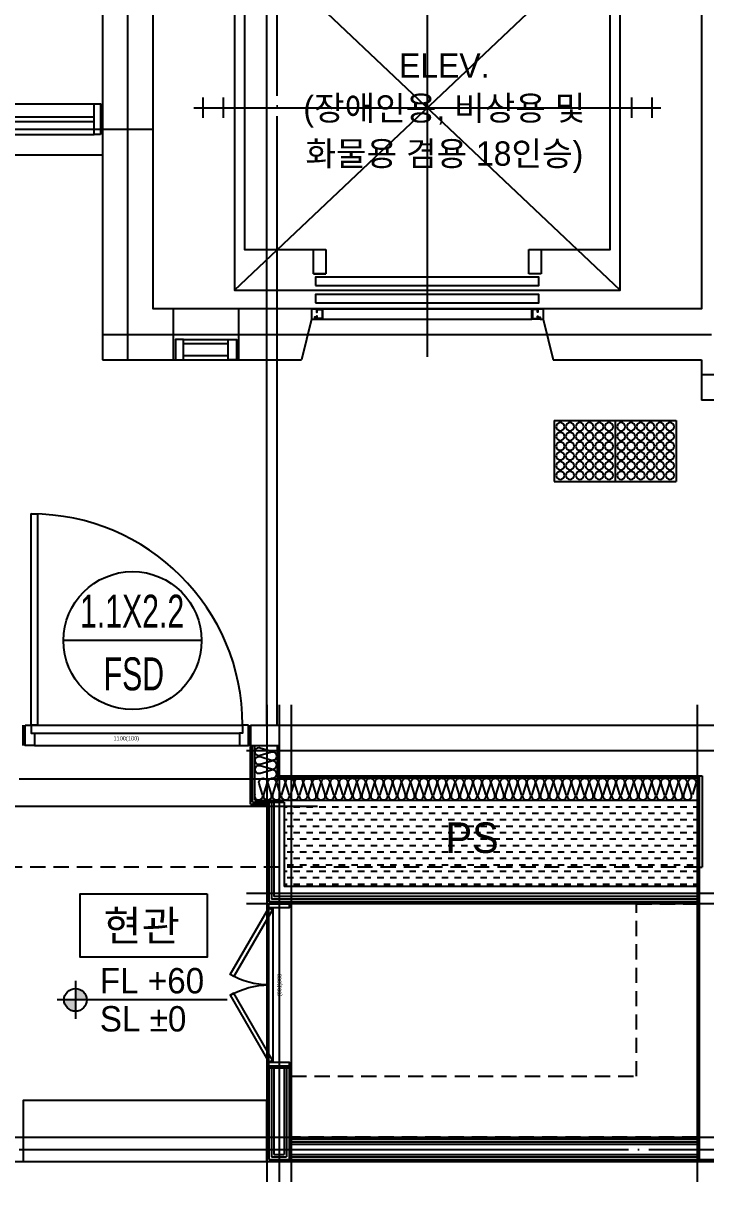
# Model space of a CAD drawing. Header units: millimetres. Extents: x -24416 to 92204, y -190080 to 23760.
# Drawn here: x 66011 to 69372, y -175933 to -170225 of the extents above; entities that cross this region are included whole.
import ezdxf
from ezdxf.enums import TextEntityAlignment as Align

# ---------------------------------------------------------------- set-up
doc = ezdxf.new("R2010")
doc.units = ezdxf.units.MM
doc.header["$LTSCALE"] = 50
for name, pattern in [('AUDIT_D_220706163347-0', [0]), ('CEN', [62, 60, -1, 0, -1]), ('HID', [2.3, 1.5, -0.8])]:
    doc.linetypes.add(name, pattern=pattern)
doc.layers.get('defpoints').update_dxf_attribs({"color": 139})
for name, color, linetype in [('A-SOL252', 252, 'Continuous'), ('A-레벨', 7, 'AUDIT_D_220706163347-0'), ('A-창호부호', 4, 'Continuous'), ('CEN_CON', 1, 'CEN'), ('CEN_WALL', 12, 'CEN'), ('CONC', 2, 'Continuous'), ('dan1', 7, 'HID'), ('DOOR', 4, 'Continuous'), ('ELE3_CON', 7, 'Continuous'), ('ELEV-ER', 4, 'Continuous'), ('FUR', 4, 'Continuous'), ('FUR_가전', 8, 'HID'), ('INS', 8, 'Continuous'), ('ROM', 7, 'AUDIT_D_220706163347-0'), ('WAL_DRY', 7, 'Continuous'), ('WID', 4, 'Continuous'), ('WIN', 4, 'Continuous'), ('실명', 3, 'AUDIT_D_220706163347-0'), ('실명박스', 7, 'AUDIT_D_220706163347-0'), ('점형블럭', 252, 'Continuous')]:
    doc.layers.add(name, color=color, linetype=linetype)
for name, color, linetype, plot in [('AA-XXXX-MC', 153, 'AUDIT_D_220706163347-0', False), ('Def-PrintX', 147, 'Continuous', False), ('MC', 135, 'Continuous', False), ('X - 단위세대$0$0_임시', 134, 'Continuous', False)]:
    doc.layers.add(name, color=color, linetype=linetype, plot=plot)
doc.styles.add('HAUD01', font='Dotum.ttf')
doc.styles.add('HAUD02', font='Dotum.ttf', dxfattribs={"width": 0.8})
doc.styles.get("Standard").update_dxf_attribs({"font": 'txt', "bigfont": 'whgtxt.shx'})
doc.styles.add('맑은고딕', font='malgun.ttf', dxfattribs={"width": 0.9})

# ---------------------------------------------------------------- blocks, each defined once
blk = doc.blocks.new('AW 1000')
at = {"layer": 'defpoints'}
for p, q in [((-10, 150), (-10, 0)), ((1010, 150), (1010, 0))]:
    blk.add_line(p, q, dxfattribs=at)
at = {"layer": 'WIN', "color": 8}
for p, q in [((30, 150), (970, 150)), ((30, 0), (970, 0))]:
    blk.add_line(p, q, dxfattribs=at)
at = {"layer": 'WIN'}
for p, q in [((30, 87), (970, 87)), ((30, 63), (970, 63))]:
    blk.add_line(p, q, dxfattribs=at)
for points in [[(30, 0), (0, 0), (0, 150), (30, 150)], [(1000, 0), (970, 0), (970, 150), (1000, 150)]]:
    blk.add_lwpolyline(points, close=True, dxfattribs=at)
at = {"layer": 'Def-PrintX'}
blk.add_text('AW 1000', height=30, dxfattribs=at).set_placement((128, 28.4), align=Align.MIDDLE)
blk = doc.blocks.new('ELE_17(비진입)')
at = {"layer": 'CONC', "extrusion": (0, 0, -1)}
for p, q in [((-570, -991.6), (-570, -1041.6)), ((570, -991.6), (570, -1041.6))]:
    blk.add_line(p, q, dxfattribs=at)
at = {"layer": 'defpoints'}
blk.add_lwpolyline([(-1350, 1558.4), (1350, 1558.4), (1350, -991.6), (-1350, -991.6)], close=True, dxfattribs=at)
at = {"layer": 'ELEV-ER', "color": 1, "extrusion": (0, 0, -1)}
for p, q in [((0, 1229.9), (0, -1227.1)), ((700, 1038.6), (-700, 1038.5)), ((-1150, 0), (1150, 0))]:
    blk.add_line(p, q, dxfattribs=at)
at = {"layer": 'ELEV-ER', "extrusion": (0, 0, -1)}
for p, q in [((-500, 1113.5), (500, 1113.6)), ((-500, 963.5), (-500, 1113.5)), ((500, 1113.6), (500, 963.6)), ((-550, 1013.5), (-550, 1063.5)), ((-550, 1013.5), (-550, 1063.5)), ((-475, 1063.5), (-525, 1063.5)), ((-525, 1063.5), (-525, 1013.5)), ((-475, 1063.5), (-525, 1063.5)), ((-525, 1063.5), (-525, 1013.5)), ((-475, 1013.5), (-475, 1063.5)), ((-475, 1013.5), (-475, 1063.5)), ((475, 1013.6), (475, 1063.6)), ((475, 1063.6), (525, 1063.6)), ((525, 1063.6), (525, 1013.6)), ((550, 1013.6), (550, 1063.6)), ((-525, 1013.5), (-475, 1013.5)), ((-525, 1013.5), (-475, 1013.5)), ((525, 1013.6), (475, 1013.6)), ((500, 963.6), (-500, 963.5)), ((-950, -898.6), (900, 851.4)), ((950, -898.6), (-900, 851.4)), ((-1105, 50), (-1105, -50)), ((-1005, 50), (-1005, -50)), ((1005, 50), (1005, -50)), ((1105, 50), (1105, -50)), ((-560, -818.7), (-560, -698.7)), ((-500, -698.7), (-500, -818.7)), ((500, -818.6), (500, -698.6)), ((560, -698.6), (560, -818.6)), ((-560.1, -818.6), (-500.1, -818.6)), ((-500, -818.7), (-560, -818.7)), ((560, -818.6), (500, -818.6)), ((-570, -991.6), (-545, -991.6)), ((-515, -991.6), (515, -991.6)), ((545, -991.6), (570, -991.6)), ((-570, -1041.6), (-555, -1041.6)), ((-515, -1041.6), (515, -1041.6)), ((555, -1041.6), (570, -1041.6))]:
    blk.add_line(p, q, dxfattribs=at)
for points in [[(950, 901.4), (950, -898.6), (-950, -898.6), (-950, 901.4)], [(542, -994.6), (518, -994.6), (518, -1038.6), (542, -1038.6), (542, -1026.6), (545, -1026.6), (545, -1041.6), (515, -1041.6), (515, -991.6), (545, -991.6), (545, -1006.6), (542, -1006.6)], [(-542, -994.6), (-518, -994.6), (-518, -1038.6), (-542, -1038.6), (-542, -1026.6), (-545, -1026.6), (-545, -1041.6), (-515, -1041.6), (-515, -991.6), (-545, -991.6), (-545, -1006.6), (-542, -1006.6)]]:
    blk.add_lwpolyline(points, close=True, dxfattribs=at)
blk.add_lwpolyline([(-500, -698.6), (-900, -698.6), (-900, 851.4), (900, 851.4), (900, -698.6), (500, -698.7)], dxfattribs=at)
at = {"layer": 'ELEV-ER'}
for points in [[(-550, -875.7), (550, -875.7), (550, -835.7), (-550, -835.7)], [(-550, -960.7), (550, -960.7), (550, -920.7), (-550, -920.7)], [(-555, -1041.6), (-545, -1041.6), (-545, -1031.6), (-555, -1031.6)], [(555, -1041.6), (545, -1041.6), (545, -1031.6), (555, -1031.6)]]:
    blk.add_lwpolyline(points, close=True, dxfattribs=at)
at = {"layer": 'defpoints', "extrusion": (0, 0, -1), "style": '맑은고딕', "text_generation_flag": 2, "width": 0.6}
blk.add_text('ELEV-18인승', height=150, dxfattribs=at).set_placement((0, 801.3), align=Align.TOP_CENTER)
blk = doc.blocks.new('점형블럭 300x300')
at = {"layer": '점형블럭'}
for p, q in [((-150, 150), (-150, -150)), ((150, 150), (-150, 150)), ((150, 150), (150, -150)), ((150, -150), (-150, -150))]:
    blk.add_line(p, q, dxfattribs=at)
for centre in [(-120, 120), (-72, 120), (-24, 120), (24, 120), (72, 120), (120, 120), (-120, 72), (-72, 72), (-24, 72), (24, 72), (72, 72), (120, 72), (-120, 24), (-72, 24), (-24, 24), (24, 24), (72, 24), (120, 24), (-120, -24), (-120, -72), (-72, -24), (-72, -72), (-24, -24), (-24, -72), (24, -24), (24, -72), (72, -24), (72, -72), (120, -24), (120, -72), (-120, -120), (-72, -120), (-24, -120), (24, -120), (72, -120), (120, -120)]:
    blk.add_circle(centre, 20, dxfattribs=at)
blk = doc.blocks.new('A$C6A5147ED')
at = {"layer": 'WID', "color": 9}
for p, q in [((40, 100), (260, 100)), ((40, 0), (260, 0))]:
    blk.add_line(p, q, dxfattribs=at)
at = {"layer": 'WID'}
for p, q in [((40, 80), (260, 80)), ((40, 20), (260, 20))]:
    blk.add_line(p, q, dxfattribs=at)
at = {"layer": 'WID', "color": 6, "elevation": 0}
for points in [[(0, 0), (40, 0), (40, 100), (0, 100)], [(300, 0), (260, 0), (260, 100), (300, 100)]]:
    blk.add_lwpolyline(points, close=True, dxfattribs=at)
blk = doc.blocks.new('CO-101-23F', base_point=(132164.9, -37223.7))
at = {"layer": 'CEN_CON'}
for p, q in [((135299.9, -35423.7), (135299.9, -32373.7)), ((132794.9, -34288.7), (135424.9, -34288.7)), ((135174.9, -35298.7), (138374.9, -35298.7)), ((144914.9, -35498.7), (138124.9, -35498.7))]:
    blk.add_line(p, q, dxfattribs=at)
at = {"layer": 'CONC', "color": 2}
for p, q in [((135174.9, -32373.7), (135174.9, -35423.7)), ((135424.9, -35173.7), (135424.9, -32623.7)), ((138124.9, -32623.7), (138124.9, -35173.7)), ((136204.9, -35173.7), (135424.9, -35173.7)), ((138124.9, -35173.7), (137344.9, -35173.7)), ((135174.9, -35423.7), (136154.9, -35423.7)), ((137394.9, -35423.7), (138124.9, -35423.7)), ((138124.9, -35423.7), (138124.9, -35623.7)), ((139724.9, -35623.7), (138124.9, -35623.7))]:
    blk.add_line(p, q, dxfattribs=at)
at = {"layer": 'CONC'}
for p, q in [((136204.9, -35223.7), (136154.9, -35423.7)), ((137344.9, -35223.7), (137394.9, -35423.7))]:
    blk.add_line(p, q, dxfattribs=at)
at = {"layer": 'ELE3_CON'}
blk.add_line((134154.9, -34413.7), (135174.9, -34413.7), dxfattribs=at)
at = {"layer": 'WID', "color": 6}
for p, q in [((135524.9, -35423.7), (135524.9, -35173.7)), ((135844.9, -35173.7), (135844.9, -35423.7))]:
    blk.add_line(p, q, dxfattribs=at)
for name, p in [('ELE_17(비진입)', (136774.9, -34182.1)), ('A$C6A5147ED', (135534.9, -35423.7))]:
    blk.add_blockref(name, p)
at = {"layer": 'WIN'}
blk.add_blockref('AW 1000', (134164.9, -34313.7), dxfattribs=at)
at = {"layer": '점형블럭', "extrusion": (0, 0, -1), "zscale": -1}
for p in [(-137549.9, -35873.7), (-137849.9, -35873.7)]:
    blk.add_blockref('점형블럭 300x300', p, dxfattribs=at)
blk = doc.blocks.new('DOOR-800(100)')
at = {"layer": 'DOOR'}
for points in [[(359.1, 272.7), (349.1, 290), (20, 100), (30, 82.7)], [(440.9, 272.7), (450.9, 290), (780, 100), (770, 82.7)], [(20, 100), (0, 100), (0, 0), (20, 0)], [(780, 80), (780, 100), (20, 100), (20, 80)], [(800, 100), (780, 100), (780, 0), (800, 0)]]:
    blk.add_lwpolyline(points, close=True, dxfattribs=at)
for centre, start, end in [((20, 100), 0, 30), ((780, 100), 150, 180)]:
    blk.add_arc(centre, 380, start, end, dxfattribs=at)
at = {"layer": 'X - 단위세대$0$0_임시'}
for p, q in [((-10, 0), (-10, 100)), ((810, 0), (810, 100))]:
    blk.add_line(p, q, dxfattribs=at)
at = {"layer": 'X - 단위세대$0$0_임시', "style": 'HAUD02'}
blk.add_text('800(100)', height=20, dxfattribs=at).set_placement((400.3, 46.2), align=Align.MIDDLE)
blk = doc.blocks.new('insul1')
blk.add_lwpolyline([(0, 0.25, 1.344031), (0.35, 0.25), (0.2, 0.75, -1.344031), (0.55, 0.75), (0.4, 0.25)], format="xyb")
blk = doc.blocks.new('FSD-1100(100)')
at = {"layer": 'DOOR'}
for p, q in [((30, 100), (1070, 100)), ((45, 60), (1055, 60)), ((45, 0), (1055, 0))]:
    blk.add_line(p, q, dxfattribs=at)
blk.add_lwpolyline([(30, 100), (30, 1140), (60, 1140), (60, 100), (30, 100)], dxfattribs=at)
for points in [[(0, 100), (30, 100), (30, 60), (45, 60), (45, 0), (0, 0)], [(1100, 100), (1070, 100), (1070, 60), (1055, 60), (1055, 0), (1100, 0)]]:
    blk.add_lwpolyline(points, close=True, dxfattribs=at)
blk.add_arc((30, 100), 1040, 0, 90, dxfattribs=at)
at = {"layer": 'X - 단위세대$0$0_임시'}
for p, q in [((-10, 0), (-10, 100)), ((1110, 0), (1110, 100))]:
    blk.add_line(p, q, dxfattribs=at)
at = {"layer": 'X - 단위세대$0$0_임시', "style": 'HAUD02'}
blk.add_text('1100(100)', height=20, dxfattribs=at).set_placement((497.5, 32.2), align=Align.MIDDLE)
blk = doc.blocks.new('U-131B(확장)', base_point=(284085.3, -109269.8))
at = {"layer": 'A-SOL252'}
h = blk.add_hatch(dxfattribs=at)
h.set_pattern_fill('DASH', color=256, scale=10, style=0)
h.paths.add_polyline_path([(296850.3, -102789.8), (298895.3, -102789.8), (298895.3, -102364.8), (296850.3, -102364.8)])
at = {"layer": 'CEN_CON'}
for p, q in [((296665.3, -102119.8), (299020.3, -102119.8)), ((292445.3, -102259.8), (297015.3, -102259.8))]:
    blk.add_line(p, q, dxfattribs=at)
at = {"layer": 'CEN_WALL'}
for p, q in [((296825.3, -101894.8), (296825.3, -104244.8)), ((299020.3, -102824.8), (296665.3, -102824.8)), ((292445.3, -104084.8), (299020.3, -104084.8))]:
    blk.add_line(p, q, dxfattribs=at)
at = {"layer": 'CONC'}
for p, q in [((296685.3, -101994.8), (299145.3, -101994.8)), ((296685.3, -101994.8), (296685.3, -102094.8)), ((296685.3, -102094.8), (296825.3, -102094.8)), ((296825.3, -102094.8), (296825.3, -102244.8)), ((296825.3, -102244.8), (298908.3, -102244.8)), ((298908.3, -102244.8), (298908.3, -102694.8)), ((298895.3, -104134.8), (298895.3, -102694.8)), ((298895.3, -102694.8), (298908.3, -102694.8)), ((298895.3, -104134.8), (299095.3, -104134.8))]:
    blk.add_line(p, q, dxfattribs=at)
at = {"layer": 'dan1'}
blk.add_lwpolyline([(298895.3, -102694.8), (292755.3, -102694.8)], dxfattribs=at)
at = {"layer": 'FUR'}
blk.add_lwpolyline([(296765.3, -103844.8), (295565.3, -103844.8), (295565.3, -104144.8), (296765.3, -104144.8)], close=True, dxfattribs=at)
at = {"layer": 'FUR_가전'}
blk.add_lwpolyline([(296885.3, -103724.8), (298585.3, -103724.8), (298585.3, -102874.8), (298885.3, -102874.8), (298885.3, -104024.8), (296885.3, -104024.8)], close=True, dxfattribs=at)
at = {"layer": 'INS'}
for p, q in [((296705.3, -102364.8), (296705.3, -102094.8)), ((296815.3, -102094.8), (296815.3, -102254.8)), ((296815.3, -102254.8), (298895.3, -102254.8)), ((298895.3, -102694.8), (298895.3, -102244.8)), ((296705.3, -102364.8), (298895.3, -102364.8))]:
    blk.add_line(p, q, dxfattribs=at)
at = {"layer": 'MC'}
for p, q in [((296765.3, -101894.8), (296765.3, -104244.8)), ((296885.3, -101894.8), (296885.3, -104244.8)), ((298885.3, -104244.8), (298885.3, -101894.8)), ((292445.3, -102394.8), (297015.3, -102394.8)), ((299020.3, -102874.8), (296665.3, -102874.8)), ((292445.3, -104024.8), (299020.3, -104024.8)), ((292445.3, -104144.8), (299020.3, -104144.8))]:
    blk.add_line(p, q, dxfattribs=at)
at = {"layer": 'WAL_DRY'}
for p, q in [((296685.3, -102384.8), (296685.3, -102094.8)), ((296695.3, -102374.8), (296695.3, -102094.8)), ((296685.3, -102384.8), (296775.3, -102384.8)), ((296695.3, -102374.8), (296775.3, -102374.8)), ((296775.3, -102374.8), (296775.3, -102864.8)), ((296775.3, -102374.8), (296850.3, -102374.8)), ((296787.8, -102374.8), (296787.8, -102852.3)), ((296800.3, -102374.8), (296800.3, -102839.8)), ((296850.3, -102374.8), (296850.3, -102789.8)), ((298895.3, -102789.8), (296850.3, -102789.8)), ((298895.3, -102852.3), (296787.8, -102852.3)), ((298895.3, -102839.8), (296800.3, -102839.8)), ((298895.3, -102864.8), (296775.3, -102864.8)), ((296775.3, -103674.8), (296775.3, -104134.8)), ((296787.8, -103674.8), (296787.8, -104122.3)), ((296800.3, -103674.8), (296800.3, -104109.8)), ((296850.3, -103674.8), (296850.3, -104109.8)), ((296862.8, -103674.8), (296862.8, -104122.3)), ((296875.3, -103674.8), (296875.3, -104134.8)), ((296875.3, -104034.8), (298895.3, -104034.8)), ((296875.3, -104047.3), (298895.3, -104047.3)), ((296800.3, -104109.8), (296850.3, -104109.8)), ((296875.3, -104059.8), (298895.3, -104059.8)), ((296875.3, -104109.8), (298895.3, -104109.8)), ((296775.3, -104134.8), (296875.3, -104134.8)), ((296787.8, -104122.3), (296862.8, -104122.3)), ((296875.3, -104122.3), (298895.3, -104122.3)), ((296875.3, -104134.8), (298895.3, -104134.8))]:
    blk.add_line(p, q, dxfattribs=at)
at = {"layer": 'DOOR'}
blk.add_blockref('FSD-1100(100)', (295575.3, -102094.8), dxfattribs=at)
at = {"layer": 'DOOR', "xscale": -1.000000000000001, "rotation": 90}
blk.add_blockref('DOOR-800(100)', (296875.3, -102874.8), dxfattribs=at)
at = {"layer": 'INS', "xscale": 110.0000000000001, "yscale": 110.0000000000001, "zscale": 110.0000000000001, "rotation": 90, "row_count": 1, "column_count": 3, "row_spacing": -1.577721810442024e-30, "column_spacing": 44.00000000000004}
blk.add_blockref('insul1', (296815.3, -102254.8), dxfattribs=at)
at = {"layer": 'INS', "xscale": 110, "yscale": 110, "zscale": 110, "row_count": 1, "column_count": 49, "row_spacing": 0, "column_spacing": 44}
blk.add_blockref('insul1', (296705.3, -102364.8), dxfattribs=at)
blk = doc.blocks.new('A$C4D377245')
at = {"layer": 'A-창호부호'}
blk.add_line((675.4, 345), (14.6, 345), dxfattribs=at)
blk.add_circle((345, 345), 330.4, dxfattribs=at)
blk = doc.blocks.new('A$Cb33ca4a3')
at = {"layer": 'A-레벨'}
h = blk.add_hatch(color=256, dxfattribs=at)
h.paths.add_polyline_path([(66268.3, -198852.9), (66268.3, -198796.6), (66212, -198796.6, 0.414214)])
h.paths.add_polyline_path([(66268.3, -198740.4), (66268.3, -198796.6), (66324.5, -198796.6, 0.414214)])
for p, q in [((66268.3, -198702.9), (66268.3, -198890.4)), ((67015.4, -198796.6), (66178.3, -198796.6))]:
    blk.add_line(p, q, dxfattribs=at)
blk.add_circle((66268.3, -198796.6), 56.2, dxfattribs=at)
at = {"layer": 'A-레벨', "color": 4, "style": 'HAUD01'}
for s, p in [('FL +60', (66388.3, -198764.7)), ('SL %%P0', (66388.3, -198952.4))]:
    blk.add_text(s, height=125, dxfattribs=at).set_placement(p)

msp = doc.modelspace()

# ---------------------------------------------------------------- linework, layer by layer
at = {"layer": 'AA-XXXX-MC'}
msp.add_line((67210.8, -173683), (67210.8, -168533), dxfattribs=at)
at = {"layer": 'CEN_CON'}
msp.add_line((67260.8, -173683), (67260.8, -168533), dxfattribs=at)
at = {"layer": '실명박스'}
msp.add_lwpolyline([(66916.1, -174513.8), (66916.1, -174826.3), (66291.1, -174826.3), (66291.1, -174513.8)], close=True, dxfattribs=at)

# ---------------------------------------------------------------- block references
for name, p in [('CO-101-23F', (63390.8, -173683)), ('U-131B(확장)', (54530.8, -180958))]:
    msp.add_blockref(name, p)
at = {"layer": 'A-창호부호'}
msp.add_blockref('A$Cb33ca4a3', (0, 23760), dxfattribs=at)
at = {"layer": 'A-창호부호', "xscale": 1.028985507291509, "yscale": 1.028985507291509, "zscale": 1.028985507291509}
msp.add_blockref('A$C4D377245', (66194.4, -173621.8), dxfattribs=at)

# ---------------------------------------------------------------- texts
at = {"layer": 'A-창호부호', "color": 6, "style": 'HAUD01', "width": 0.7}
for s, p in [('1.1X2.2', (66547.3, -173120.7)), ('FSD', (66555.9, -173430.4))]:
    msp.add_text(s, height=162.5, dxfattribs=at).set_placement(p, align=Align.MIDDLE)
at = {"layer": 'ROM', "color": 3, "style": 'HAUD01'}
for s, height, p in [('ELEV.', 120, (68084.6, -170434.3)), ('(장애인용, 비상용 및', 120, (68084.6, -170653.9)), ('화물용 겸용 18인승)', 120, (68084.6, -170877.8)), ('PS', 150, (68221.5, -174237.6))]:
    msp.add_text(s, height=height, dxfattribs=at).set_placement(p, align=Align.MIDDLE)
at = {"layer": '실명', "style": 'HAUD01'}
msp.add_text('현관', height=150, dxfattribs=at).set_placement((66594.4, -174668.2), align=Align.MIDDLE)

doc.saveas('drawing.dxf')
